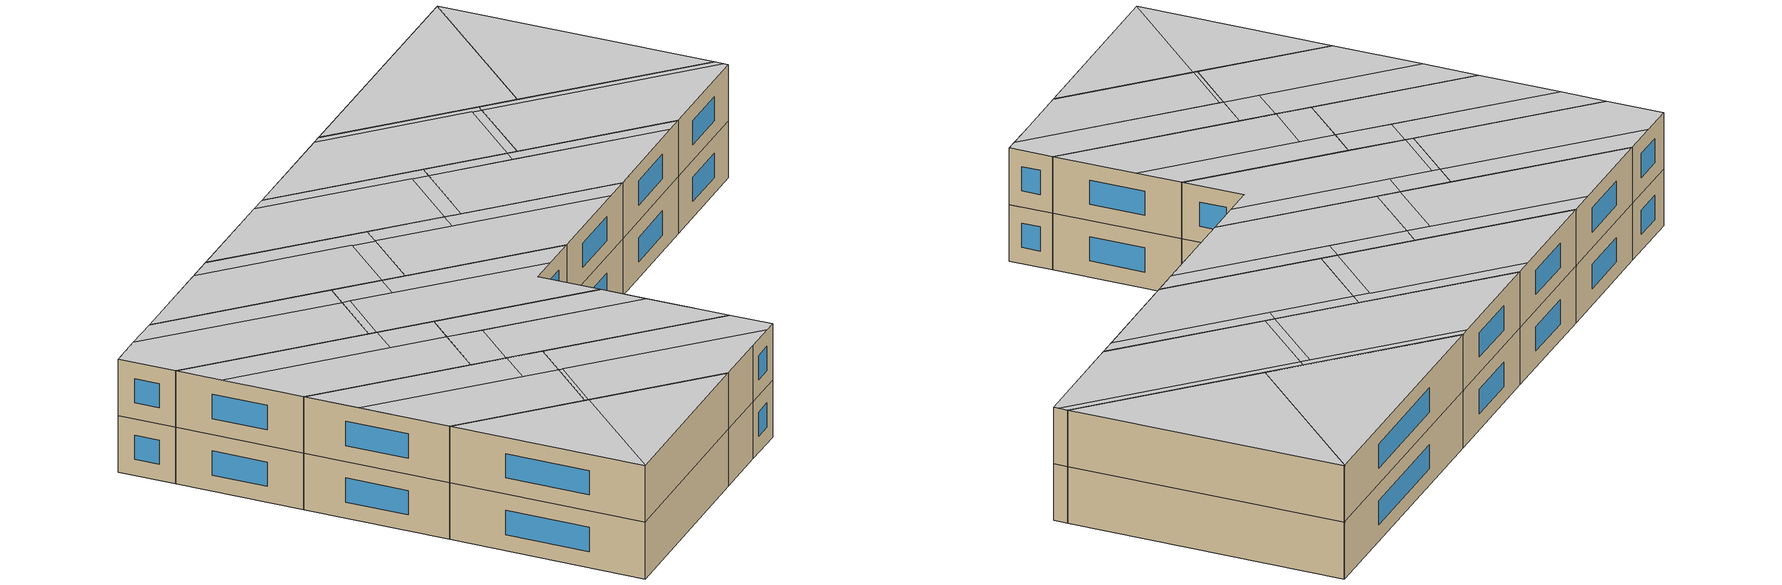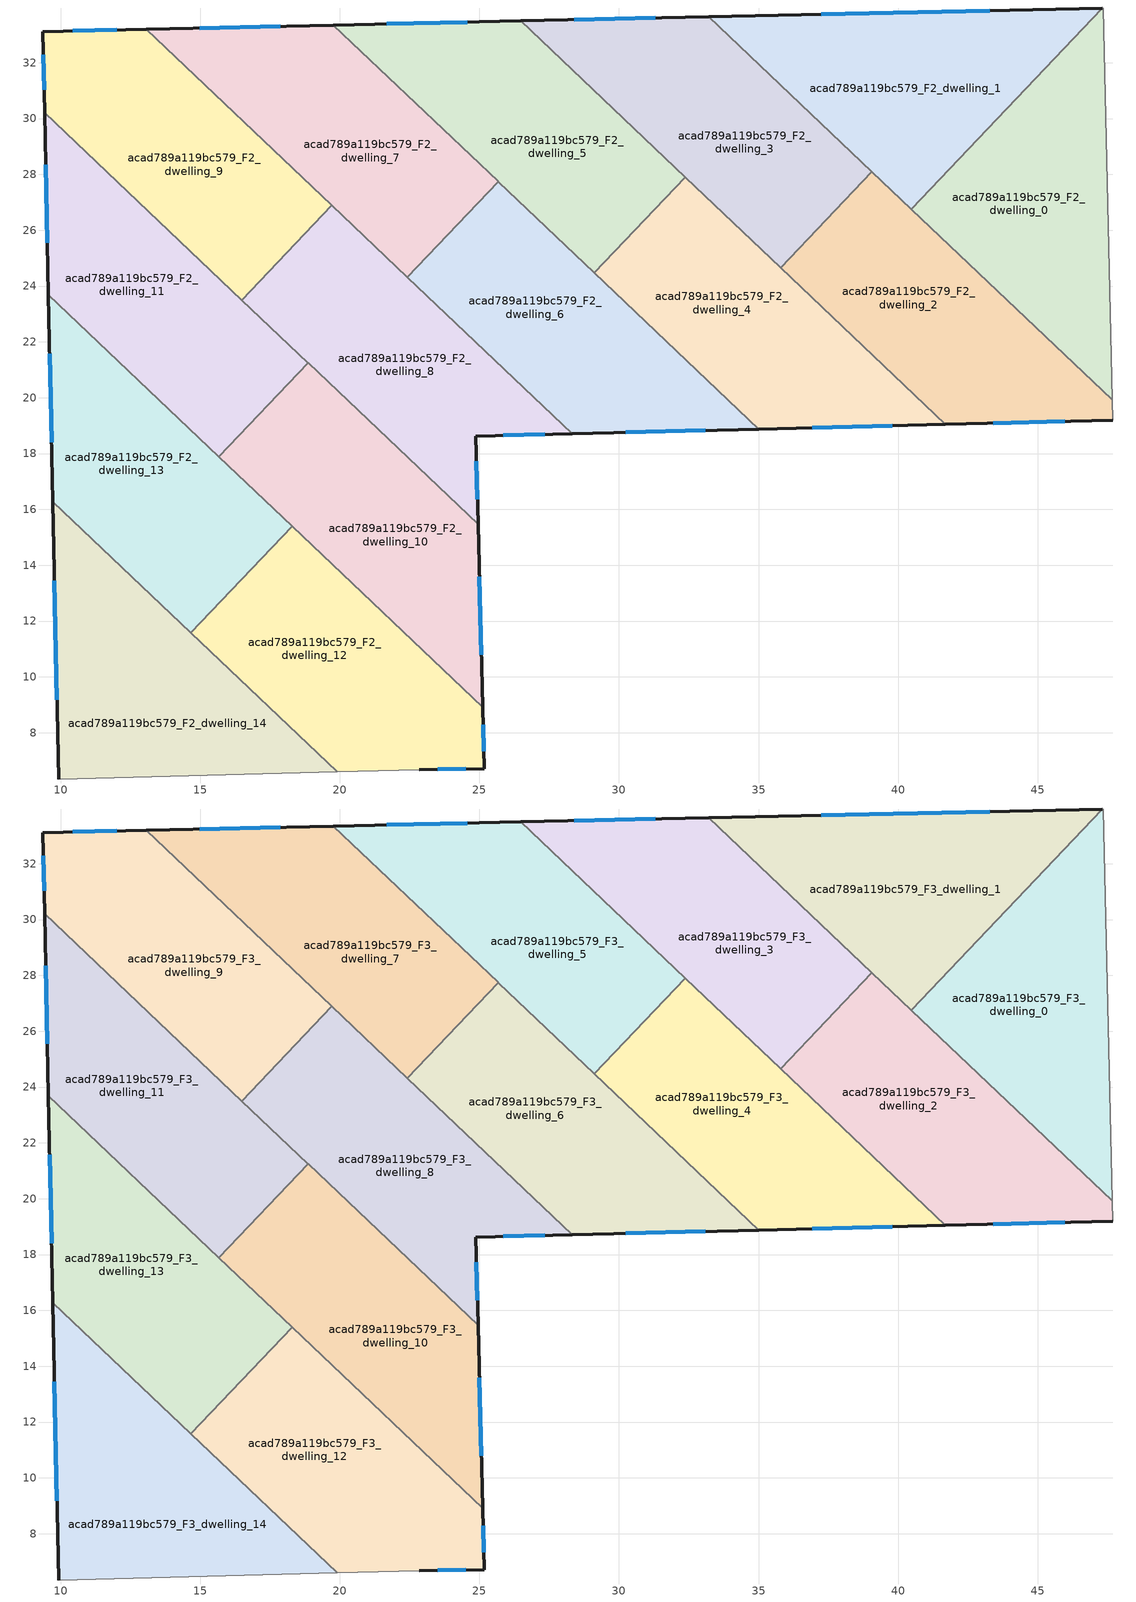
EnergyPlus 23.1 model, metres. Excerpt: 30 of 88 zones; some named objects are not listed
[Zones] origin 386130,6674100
acad789a119bc579_F2_dwelling_0
 floor to acad789a119bc579_F1_dwelling_0 (EU_floor_Construction): 47.35,33.96 47.66,19.92 40.46,26.76 47.3,33.96 z6
 wall adiabatic (EU_wall_Construction): 47.66,19.92 47.35,33.96 47.3,33.96 z6:9
 wall to acad789a119bc579_F2_dwelling_1 (EU_wall_Construction): 47.3,33.96 40.46,26.76 z6:9
 wall to acad789a119bc579_F2_dwelling_2 (EU_wall_Construction): 40.46,26.76 47.66,19.92 z6:9
acad789a119bc579_F2_dwelling_1
 floor to acad789a119bc579_F1_dwelling_1 (EU_floor_Construction): 47.3,33.96 40.46,26.76 33.22,33.65 z6
 wall outside (EU_wall_Construction): 47.3,33.96 33.22,33.65 z6:9
 wall to acad789a119bc579_F2_dwelling_3 (EU_wall_Construction): 33.22,33.65 39.06,28.09 z6:9
 wall to acad789a119bc579_F2_dwelling_2 (EU_wall_Construction): 39.06,28.09 40.46,26.76 z6:9
 window (EU_Window_Construction): 43.28,33.87 37.24,33.74 z6.86:8.14
acad789a119bc579_F2_dwelling_10
 floor to acad789a119bc579_F1_dwelling_10 (EU_floor_Construction): 24.95,15.46 25.12,8.92 15.67,17.89 18.86,21.25 z6
 wall outside (EU_wall_Construction): 25.12,8.92 24.95,15.46 z6:9
 wall to acad789a119bc579_F2_dwelling_11 (EU_wall_Construction): 18.86,21.25 15.67,17.89 z6:9
 wall to acad789a119bc579_F2_dwelling_12 (EU_wall_Construction): 18.29,15.4 25.12,8.92 z6:9
 wall to acad789a119bc579_F2_dwelling_8 (EU_wall_Construction): 24.95,15.46 18.86,21.25 z6:9
 wall to acad789a119bc579_F2_dwelling_13 (EU_wall_Construction): 15.67,17.89 18.29,15.4 z6:9
 window (EU_Window_Construction): 25.07,10.79 25,13.59 z6.86:8.14
acad789a119bc579_F2_dwelling_11
 floor to acad789a119bc579_F1_dwelling_11 (EU_floor_Construction): 18.86,21.25 15.67,17.89 9.57,23.69 9.43,30.21 z6
 wall outside (EU_wall_Construction): 9.43,30.21 9.57,23.69 z6:9
 wall to acad789a119bc579_F2_dwelling_13 (EU_wall_Construction): 9.57,23.69 15.67,17.89 z6:9
 wall to acad789a119bc579_F2_dwelling_9 (EU_wall_Construction): 16.49,23.5 9.43,30.21 z6:9
 wall to acad789a119bc579_F2_dwelling_8 (EU_wall_Construction): 18.86,21.25 16.49,23.5 z6:9
 window (EU_Window_Construction): 9.47,28.34 9.53,25.55 z6.86:8.14
acad789a119bc579_F2_dwelling_12
 floor to acad789a119bc579_F1_dwelling_12 (EU_floor_Construction): 25.12,8.92 25.17,6.72 22.84,6.67 19.91,6.6 14.66,11.58 18.29,15.4 z6
 wall outside (EU_wall_Construction): 22.84,6.67 25.17,6.72 25.12,8.92 z6:9
 wall to acad789a119bc579_F2_dwelling_13 (EU_wall_Construction): 18.29,15.4 14.66,11.58 z6:9
 wall adiabatic (EU_wall_Construction): 19.91,6.6 22.84,6.67 z6:9
 wall to acad789a119bc579_F2_dwelling_14 (EU_wall_Construction): 14.66,11.58 19.91,6.6 z6:9
 window (EU_Window_Construction): 25.16,7.35 25.13,8.29 / 23.51,6.68 24.51,6.7 z6.86:8.14
acad789a119bc579_F2_dwelling_13
 floor to acad789a119bc579_F1_dwelling_13 (EU_floor_Construction): 18.29,15.4 14.66,11.58 9.72,16.28 9.57,23.69 z6
 wall outside (EU_wall_Construction): 9.57,23.69 9.72,16.28 z6:9
 wall to acad789a119bc579_F2_dwelling_14 (EU_wall_Construction): 9.72,16.28 14.66,11.58 z6:9
 window (EU_Window_Construction): 9.61,21.57 9.68,18.4 z6.86:8.14
acad789a119bc579_F2_dwelling_14
 floor to acad789a119bc579_F1_dwelling_14 (EU_floor_Construction): 19.91,6.6 9.93,6.34 9.72,16.28 z6
 wall outside (EU_wall_Construction): 9.72,16.28 9.93,6.34 z6:9
 wall adiabatic (EU_wall_Construction): 9.93,6.34 19.91,6.6 z6:9
 window (EU_Window_Construction): 9.78,13.44 9.87,9.18 z6.86:8.14
acad789a119bc579_F2_dwelling_2
 floor to acad789a119bc579_F1_dwelling_2 (EU_floor_Construction): 47.66,19.92 47.68,19.2 41.69,19.04 35.79,24.65 39.06,28.09 z6
 wall outside (EU_wall_Construction): 41.69,19.04 47.68,19.2 z6:9
 wall adiabatic (EU_wall_Construction): 47.68,19.2 47.66,19.92 z6:9
 wall to acad789a119bc579_F2_dwelling_3 (EU_wall_Construction): 39.06,28.09 35.79,24.65 z6:9
 wall to acad789a119bc579_F2_dwelling_4 (EU_wall_Construction): 35.79,24.65 41.69,19.04 z6:9
 window (EU_Window_Construction): 43.4,19.09 45.97,19.15 z6.86:8.14
acad789a119bc579_F2_dwelling_3
 floor to acad789a119bc579_F1_dwelling_3 (EU_floor_Construction): 39.06,28.09 35.79,24.65 26.48,33.5 33.22,33.65 z6
 wall outside (EU_wall_Construction): 33.22,33.65 26.48,33.5 z6:9
 wall to acad789a119bc579_F2_dwelling_5 (EU_wall_Construction): 26.48,33.5 32.37,27.91 z6:9
 wall to acad789a119bc579_F2_dwelling_4 (EU_wall_Construction): 32.37,27.9 35.8,24.65 z6:9
 window (EU_Window_Construction): 31.29,33.6 28.41,33.54 z6.86:8.14
acad789a119bc579_F2_dwelling_4
 floor to acad789a119bc579_F1_dwelling_4 (EU_floor_Construction): 41.69,19.04 35.01,18.88 29.11,24.48 32.37,27.91 z6
 wall outside (EU_wall_Construction): 35.01,18.88 41.69,19.04 z6:9
 wall to acad789a119bc579_F2_dwelling_5 (EU_wall_Construction): 32.37,27.91 29.11,24.48 z6:9
 wall to acad789a119bc579_F2_dwelling_6 (EU_wall_Construction): 29.11,24.48 35.01,18.88 z6:9
 window (EU_Window_Construction): 36.92,18.92 39.78,19 z6.86:8.14
acad789a119bc579_F2_dwelling_5
 floor to acad789a119bc579_F1_dwelling_5 (EU_floor_Construction): 32.37,27.91 29.11,24.48 19.77,33.35 26.48,33.5 z6
 wall outside (EU_wall_Construction): 26.48,33.5 19.77,33.35 z6:9
 wall to acad789a119bc579_F2_dwelling_7 (EU_wall_Construction): 19.77,33.35 25.67,27.74 z6:9
 wall to acad789a119bc579_F2_dwelling_6 (EU_wall_Construction): 25.67,27.74 29.11,24.48 z6:9
 window (EU_Window_Construction): 24.56,33.45 21.69,33.39 z6.86:8.14
acad789a119bc579_F2_dwelling_6
 floor to acad789a119bc579_F1_dwelling_6 (EU_floor_Construction): 35.01,18.88 28.33,18.71 22.42,24.32 25.67,27.74 z6
 wall outside (EU_wall_Construction): 28.33,18.71 35.01,18.88 z6:9
 wall to acad789a119bc579_F2_dwelling_7 (EU_wall_Construction): 25.67,27.74 22.42,24.32 z6:9
 wall to acad789a119bc579_F2_dwelling_8 (EU_wall_Construction): 22.42,24.32 28.33,18.71 z6:9
 window (EU_Window_Construction): 30.24,18.76 33.1,18.83 z6.86:8.14
acad789a119bc579_F2_dwelling_7
 floor to acad789a119bc579_F1_dwelling_7 (EU_floor_Construction): 25.67,27.74 22.42,24.32 13.08,33.2 19.77,33.35 z6
 wall outside (EU_wall_Construction): 19.77,33.35 13.08,33.2 z6:9
 wall to acad789a119bc579_F2_dwelling_9 (EU_wall_Construction): 13.08,33.2 19.72,26.89 z6:9
 wall to acad789a119bc579_F2_dwelling_8 (EU_wall_Construction): 19.72,26.89 22.42,24.32 z6:9
 window (EU_Window_Construction): 17.86,33.31 14.99,33.24 z6.86:8.14
acad789a119bc579_F2_dwelling_8
 floor to acad789a119bc579_F1_dwelling_8 (EU_floor_Construction): 28.33,18.71 24.87,18.62 24.95,15.46 16.49,23.5 19.72,26.89 z6
 wall outside (EU_wall_Construction): 24.95,15.46 24.87,18.62 28.33,18.71 z6:9
 wall to acad789a119bc579_F2_dwelling_9 (EU_wall_Construction): 19.72,26.89 16.49,23.5 z6:9
 window (EU_Window_Construction): 25.86,18.65 27.34,18.68 / 24.93,16.36 24.9,17.72 z6.86:8.14
acad789a119bc579_F2_dwelling_9
 floor to acad789a119bc579_F1_dwelling_9 (EU_floor_Construction): 19.72,26.89 16.49,23.5 9.43,30.21 9.37,33.12 13.08,33.2 z6
 wall outside (EU_wall_Construction): 13.08,33.2 9.37,33.12 9.43,30.21 z6:9
 window (EU_Window_Construction): 12.02,33.18 10.43,33.14 / 9.39,32.29 9.41,31.04 z6.86:8.14
acad789a119bc579_F3_dwelling_0
 floor to acad789a119bc579_F2_dwelling_0 (EU_floor_Construction): 47.35,33.96 47.66,19.92 40.46,26.76 47.3,33.96 z9
 wall adiabatic (EU_wall_Construction): 47.66,19.92 47.35,33.96 47.3,33.96 z9:12
 wall to acad789a119bc579_F3_dwelling_1 (EU_wall_Construction): 47.3,33.96 40.46,26.76 z9:12
 wall to acad789a119bc579_F3_dwelling_2 (EU_wall_Construction): 40.46,26.76 47.66,19.92 z9:12
 ceiling adiabatic (EU_roof_Construction): 47.66,19.92 47.35,33.96 47.3,33.96 40.46,26.76 z12
acad789a119bc579_F3_dwelling_1
 floor to acad789a119bc579_F2_dwelling_1 (EU_floor_Construction): 47.3,33.96 40.46,26.76 33.22,33.65 z9
 wall outside (EU_wall_Construction): 47.3,33.96 33.22,33.65 z9:12
 wall to acad789a119bc579_F3_dwelling_3 (EU_wall_Construction): 33.22,33.65 39.06,28.09 z9:12
 wall to acad789a119bc579_F3_dwelling_2 (EU_wall_Construction): 39.06,28.09 40.46,26.76 z9:12
 window (EU_Window_Construction): 43.28,33.87 37.24,33.74 z9.86:11.14
 ceiling to acad789a119bc579_F4_dwelling_1 (EU_floor_Construction): 40.46,26.76 47.3,33.96 33.22,33.65 z12
acad789a119bc579_F3_dwelling_10
 floor to acad789a119bc579_F2_dwelling_10 (EU_floor_Construction): 24.95,15.46 25.12,8.92 15.67,17.89 18.86,21.25 z9
 wall outside (EU_wall_Construction): 25.12,8.92 24.95,15.46 z9:12
 wall to acad789a119bc579_F3_dwelling_11 (EU_wall_Construction): 18.86,21.25 15.67,17.89 z9:12
 wall to acad789a119bc579_F3_dwelling_12 (EU_wall_Construction): 18.29,15.4 25.12,8.92 z9:12
 wall to acad789a119bc579_F3_dwelling_8 (EU_wall_Construction): 24.95,15.46 18.86,21.25 z9:12
 wall to acad789a119bc579_F3_dwelling_13 (EU_wall_Construction): 15.67,17.89 18.29,15.4 z9:12
 window (EU_Window_Construction): 25.07,10.79 25,13.59 z9.86:11.14
 ceiling to acad789a119bc579_F4_dwelling_10 (EU_floor_Construction): 25.12,8.92 25.01,13.12 19.02,18.81 16.97,16.65 z12
 ceiling to acad789a119bc579_F4_dwelling_11 (EU_floor_Construction): 16.97,16.65 19.02,18.81 17.72,20.05 15.67,17.89 z12
 ceiling to acad789a119bc579_F4_dwelling_8 (EU_floor_Construction): 25.01,13.12 24.95,15.46 18.86,21.25 17.72,20.05 z12
acad789a119bc579_F3_dwelling_11
 floor to acad789a119bc579_F2_dwelling_11 (EU_floor_Construction): 18.86,21.25 15.67,17.89 9.57,23.69 9.43,30.21 z9
 wall outside (EU_wall_Construction): 9.43,30.21 9.57,23.69 z9:12
 wall to acad789a119bc579_F3_dwelling_13 (EU_wall_Construction): 9.57,23.69 15.67,17.89 z9:12
 wall to acad789a119bc579_F3_dwelling_9 (EU_wall_Construction): 16.49,23.5 9.43,30.21 z9:12
 wall to acad789a119bc579_F3_dwelling_8 (EU_wall_Construction): 18.86,21.25 16.49,23.5 z9:12
 window (EU_Window_Construction): 9.47,28.34 9.53,25.55 z9.86:11.14
 ceiling to acad789a119bc579_F4_dwelling_11 (EU_floor_Construction): 15.67,17.89 17.72,20.05 9.48,27.88 9.57,23.69 z12
 ceiling to acad789a119bc579_F4_dwelling_9 (EU_floor_Construction): 15.65,22.02 16.79,23.22 9.43,30.21 9.48,27.88 z12
 ceiling to acad789a119bc579_F4_dwelling_8 (EU_floor_Construction): 17.72,20.05 18.86,21.25 16.79,23.21 15.65,22.02 z12
acad789a119bc579_F3_dwelling_12
 floor to acad789a119bc579_F2_dwelling_12 (EU_floor_Construction): 25.12,8.92 25.17,6.72 22.84,6.67 19.91,6.6 14.66,11.58 18.29,15.4 z9
 wall outside (EU_wall_Construction): 22.84,6.67 25.17,6.72 25.12,8.92 z9:12
 wall to acad789a119bc579_F3_dwelling_13 (EU_wall_Construction): 18.29,15.4 14.66,11.58 z9:12
 wall adiabatic (EU_wall_Construction): 19.91,6.6 22.84,6.67 z9:12
 wall to acad789a119bc579_F3_dwelling_14 (EU_wall_Construction): 14.66,11.58 19.91,6.6 z9:12
 window (EU_Window_Construction): 25.16,7.35 25.13,8.29 / 23.51,6.68 24.51,6.7 z9.86:11.14
 ceiling to acad789a119bc579_F4_dwelling_12 (EU_floor_Construction): 24.55,6.71 17.07,13.82 14.81,11.44 19.91,6.6 22.84,6.67 z12
 ceiling to acad789a119bc579_F4_dwelling_10 (EU_floor_Construction): 25.17,6.72 25.12,8.92 18.29,15.4 16.92,13.96 24.55,6.71 z12
 ceiling to acad789a119bc579_F4_dwelling_13 (EU_floor_Construction): 14.81,11.44 17.07,13.82 16.92,13.96 14.66,11.58 z12
acad789a119bc579_F3_dwelling_13
 floor to acad789a119bc579_F2_dwelling_13 (EU_floor_Construction): 18.29,15.4 14.66,11.58 9.72,16.28 9.57,23.69 z9
 wall outside (EU_wall_Construction): 9.57,23.69 9.72,16.28 z9:12
 wall to acad789a119bc579_F3_dwelling_14 (EU_wall_Construction): 9.72,16.28 14.66,11.58 z9:12
 window (EU_Window_Construction): 9.61,21.57 9.68,18.4 z9.86:11.14
 ceiling to acad789a119bc579_F4_dwelling_13 (EU_floor_Construction): 14.66,11.58 16.92,13.96 9.62,20.89 9.72,16.28 z12
 ceiling to acad789a119bc579_F4_dwelling_11 (EU_floor_Construction): 15.6,15.21 16.97,16.65 9.57,23.69 9.62,20.89 z12
 ceiling to acad789a119bc579_F4_dwelling_10 (EU_floor_Construction): 16.92,13.96 18.29,15.4 16.97,16.65 15.6,15.21 z12
acad789a119bc579_F3_dwelling_14
 floor to acad789a119bc579_F2_dwelling_14 (EU_floor_Construction): 19.91,6.6 9.93,6.34 9.72,16.28 z9
 wall outside (EU_wall_Construction): 9.72,16.28 9.93,6.34 z9:12
 wall adiabatic (EU_wall_Construction): 9.93,6.34 19.91,6.6 z9:12
 window (EU_Window_Construction): 9.78,13.44 9.87,9.18 z9.86:11.14
 ceiling to acad789a119bc579_F4_dwelling_13 (EU_floor_Construction): 9.97,6.34 14.81,11.44 9.72,16.28 9.93,6.34 z12
 ceiling to acad789a119bc579_F4_dwelling_12 (EU_floor_Construction): 19.91,6.6 14.81,11.44 9.97,6.34 z12
acad789a119bc579_F3_dwelling_2
 floor to acad789a119bc579_F2_dwelling_2 (EU_floor_Construction): 47.66,19.92 47.68,19.2 41.69,19.04 35.79,24.65 39.06,28.09 z9
 wall outside (EU_wall_Construction): 41.69,19.04 47.68,19.2 z9:12
 wall adiabatic (EU_wall_Construction): 47.68,19.2 47.66,19.92 z9:12
 wall to acad789a119bc579_F3_dwelling_3 (EU_wall_Construction): 39.06,28.09 35.79,24.65 z9:12
 wall to acad789a119bc579_F3_dwelling_4 (EU_wall_Construction): 35.79,24.65 41.69,19.04 z9:12
 window (EU_Window_Construction): 43.4,19.09 45.97,19.15 z9.86:11.14
 ceiling to acad789a119bc579_F4_dwelling_2 (EU_floor_Construction): 47.68,19.2 47.67,19.43 38.82,27.84 35.79,24.65 41.69,19.04 z12
 ceiling adiabatic (EU_roof_Construction): 47.67,19.43 47.66,19.92 39.06,28.09 38.82,27.84 z12
acad789a119bc579_F3_dwelling_3
 floor to acad789a119bc579_F2_dwelling_3 (EU_floor_Construction): 39.06,28.09 35.79,24.65 26.48,33.5 33.22,33.65 z9
 wall outside (EU_wall_Construction): 33.22,33.65 26.48,33.5 z9:12
 wall to acad789a119bc579_F3_dwelling_5 (EU_wall_Construction): 26.48,33.5 32.37,27.91 z9:12
 wall to acad789a119bc579_F3_dwelling_4 (EU_wall_Construction): 32.37,27.9 35.8,24.65 z9:12
 window (EU_Window_Construction): 31.29,33.6 28.41,33.54 z9.86:11.14
 ceiling to acad789a119bc579_F4_dwelling_3 (EU_floor_Construction): 35.44,24.99 38.47,28.17 32.72,33.63 26.48,33.5 z12
 ceiling to acad789a119bc579_F4_dwelling_1 (EU_floor_Construction): 38.82,27.84 39.06,28.09 33.22,33.65 32.72,33.63 z12
 ceiling to acad789a119bc579_F4_dwelling_2 (EU_floor_Construction): 35.79,24.65 38.82,27.84 38.47,28.17 35.44,24.99 z12
acad789a119bc579_F3_dwelling_4
 floor to acad789a119bc579_F2_dwelling_4 (EU_floor_Construction): 41.69,19.04 35.01,18.88 29.11,24.48 32.37,27.91 z9
 wall outside (EU_wall_Construction): 35.01,18.88 41.69,19.04 z9:12
 wall to acad789a119bc579_F3_dwelling_5 (EU_wall_Construction): 32.37,27.91 29.11,24.48 z9:12
 wall to acad789a119bc579_F3_dwelling_6 (EU_wall_Construction): 29.11,24.48 35.01,18.88 z9:12
 window (EU_Window_Construction): 36.92,18.92 39.78,19 z9.86:11.14
 ceiling adiabatic (EU_roof_Construction): 40.74,19.02 31.9,27.42 29.11,24.48 35.01,18.88 z12
 ceiling to acad789a119bc579_F4_dwelling_2 (EU_floor_Construction): 41.69,19.04 35.44,24.99 34.97,24.5 40.74,19.02 z12
 ceiling to acad789a119bc579_F4_dwelling_3 (EU_floor_Construction): 34.97,24.5 35.44,24.99 32.37,27.91 31.9,27.42 z12
acad789a119bc579_F3_dwelling_5
 floor to acad789a119bc579_F2_dwelling_5 (EU_floor_Construction): 32.37,27.91 29.11,24.48 19.77,33.35 26.48,33.5 z9
 wall outside (EU_wall_Construction): 26.48,33.5 19.77,33.35 z9:12
 wall to acad789a119bc579_F3_dwelling_7 (EU_wall_Construction): 19.77,33.35 25.67,27.74 z9:12
 wall to acad789a119bc579_F3_dwelling_6 (EU_wall_Construction): 25.67,27.74 29.11,24.48 z9:12
 window (EU_Window_Construction): 24.56,33.45 21.69,33.39 z9.86:11.14
 ceiling to acad789a119bc579_F4_dwelling_5 (EU_floor_Construction): 28.5,25.06 31.29,28 25.52,33.47 19.77,33.35 z12
 ceiling to acad789a119bc579_F4_dwelling_3 (EU_floor_Construction): 31.9,27.42 32.37,27.91 26.48,33.5 25.52,33.47 z12
 ceiling to acad789a119bc579_F4_dwelling_4 (EU_floor_Construction): 29.11,24.48 31.9,27.42 31.29,28 28.5,25.06 z12
acad789a119bc579_F3_dwelling_6
 floor to acad789a119bc579_F2_dwelling_6 (EU_floor_Construction): 35.01,18.88 28.33,18.71 22.42,24.32 25.67,27.74 z9
 wall outside (EU_wall_Construction): 28.33,18.71 35.01,18.88 z9:12
 wall to acad789a119bc579_F3_dwelling_7 (EU_wall_Construction): 25.67,27.74 22.42,24.32 z9:12
 wall to acad789a119bc579_F3_dwelling_8 (EU_wall_Construction): 22.42,24.32 28.33,18.71 z9:12
 window (EU_Window_Construction): 30.24,18.76 33.1,18.83 z9.86:11.14
 ceiling to acad789a119bc579_F4_dwelling_6 (EU_floor_Construction): 33.58,18.84 24.97,27.01 22.42,24.32 28.33,18.71 z12
 ceiling to acad789a119bc579_F4_dwelling_4 (EU_floor_Construction): 35.01,18.88 28.5,25.06 27.8,24.33 33.58,18.84 z12
 ceiling to acad789a119bc579_F4_dwelling_5 (EU_floor_Construction): 27.8,24.33 28.5,25.06 25.67,27.74 24.97,27.01 z12
acad789a119bc579_F3_dwelling_7
 floor to acad789a119bc579_F2_dwelling_7 (EU_floor_Construction): 25.67,27.74 22.42,24.32 13.08,33.2 19.77,33.35 z9
 wall outside (EU_wall_Construction): 19.77,33.35 13.08,33.2 z9:12
 wall to acad789a119bc579_F3_dwelling_9 (EU_wall_Construction): 13.08,33.2 19.72,26.89 z9:12
 wall to acad789a119bc579_F3_dwelling_8 (EU_wall_Construction): 19.72,26.89 22.42,24.32 z9:12
 window (EU_Window_Construction): 17.86,33.31 14.99,33.24 z9.86:11.14
 ceiling to acad789a119bc579_F4_dwelling_7 (EU_floor_Construction): 21.56,25.14 24.12,27.83 18.34,33.32 13.08,33.2 z12
 ceiling to acad789a119bc579_F4_dwelling_5 (EU_floor_Construction): 24.97,27.01 25.67,27.74 19.77,33.35 18.34,33.32 z12
 ceiling to acad789a119bc579_F4_dwelling_6 (EU_floor_Construction): 22.42,24.32 24.97,27.01 24.12,27.83 21.56,25.14 z12
acad789a119bc579_F3_dwelling_8
 floor to acad789a119bc579_F2_dwelling_8 (EU_floor_Construction): 28.33,18.71 24.87,18.62 24.95,15.46 16.49,23.5 19.72,26.89 z9
 wall outside (EU_wall_Construction): 24.95,15.46 24.87,18.62 28.33,18.71 z9:12
 wall to acad789a119bc579_F3_dwelling_9 (EU_wall_Construction): 19.72,26.89 16.49,23.5 z9:12
 window (EU_Window_Construction): 25.86,18.65 27.34,18.68 / 24.93,16.36 24.9,17.72 z9.86:11.14
 ceiling to acad789a119bc579_F4_dwelling_8 (EU_floor_Construction): 24.95,15.46 24.87,18.62 26.42,18.66 19.09,25.63 16.79,23.21 z12
 ceiling to acad789a119bc579_F4_dwelling_6 (EU_floor_Construction): 28.33,18.71 21.56,25.14 20.63,24.16 26.42,18.66 z12
 ceiling to acad789a119bc579_F4_dwelling_9 (EU_floor_Construction): 16.79,23.22 19.09,25.63 18.79,25.91 16.49,23.5 z12
 ceiling to acad789a119bc579_F4_dwelling_7 (EU_floor_Construction): 20.63,24.16 21.56,25.14 19.72,26.89 18.79,25.91 z12
acad789a119bc579_F3_dwelling_9
 floor to acad789a119bc579_F2_dwelling_9 (EU_floor_Construction): 19.72,26.89 16.49,23.5 9.43,30.21 9.37,33.12 13.08,33.2 z9
 wall outside (EU_wall_Construction): 13.08,33.2 9.37,33.12 9.43,30.21 z9:12
 window (EU_Window_Construction): 12.02,33.18 10.43,33.14 / 9.39,32.29 9.41,31.04 z9.86:11.14
 ceiling to acad789a119bc579_F4_dwelling_9 (EU_floor_Construction): 16.49,23.5 18.79,25.91 11.16,33.16 9.37,33.12 9.43,30.21 z12
 ceiling to acad789a119bc579_F4_dwelling_7 (EU_floor_Construction): 18.79,25.91 19.72,26.89 13.08,33.2 11.16,33.16 z12
[Building]
EU S2 Campaign: North Axis=0; Terrain=City; Solar Distribution=FullExterior
[Site:Location]
Helsinki-Vantaa.AP: Latitude=60.317; Longitude=24.963; Time Zone=2; Elevation=54.6
[SizingPeriod:WeatherFileDays]
AnnualSizingPeriod: Begin Month=1; Begin Day of Month=1; End Month=12; End Day of Month=31; Day of Week for Start Day=Monday; Use Weather File Daylight Saving Period=No; Use Weather File Rain and Snow Indicators=No
[MATERIAL]
EU_InternalMass_Material: Roughness=MediumRough; Thickness=0.1; Conductivity=1; Density=1800; Specific Heat=900; Thermal Absorptance=0.9; Solar Absorptance=0.7; Visible Absorptance=0.7
[MATERIAL:NOMASS] Roughness=MediumRough; Thermal Absorptance=0.9; Solar Absorptance=0.7; Visible Absorptance=0.7
Name | Thermal Resistance
EU_wall_NoMass | 1.10183
EU_roof_NoMass; EU_floor_NoMass | 1.70606
[WINDOWMATERIAL:SIMPLEGLAZINGSYSTEM]
EU_Window_SimpleGlazing: UFactor=3.11035; Solar Heat Gain Coefficient=0.8; Visible Transmittance=0.8
[CONSTRUCTION]
EU_wall_Construction: EU_wall_NoMass
EU_roof_Construction: EU_roof_NoMass
EU_floor_Construction: EU_floor_NoMass
EU_Window_Construction: EU_Window_SimpleGlazing
EU_InternalMass_Construction: EU_InternalMass_Material
[ZONE] Type=1; Multiplier=1; Ceiling Height=autocalculate; Floor Area=autocalculate; Part of Total Floor Area=Yes
Name | Volume
acad789a119bc579_F2_dwelling_0; acad789a119bc579_F3_dwelling_0; acad789a119bc579_F2_dwelling_3; acad789a119bc579_F3_dwelling_3; acad789a119bc579_F2_dwelling_4; acad789a119bc579_F3_dwelling_4; acad789a119bc579_F2_dwelling_8; acad789a119bc579_F3_dwelling_8 | 148.898
acad789a119bc579_F2_dwelling_1; acad789a119bc579_F3_dwelling_1 | 148.918
acad789a119bc579_F2_dwelling_10; acad789a119bc579_F3_dwelling_10; acad789a119bc579_F2_dwelling_14; acad789a119bc579_F3_dwelling_14; acad789a119bc579_F2_dwelling_9; acad789a119bc579_F3_dwelling_9 | 148.896
acad789a119bc579_F2_dwelling_11; acad789a119bc579_F3_dwelling_11 | 148.887
acad789a119bc579_F2_dwelling_12; acad789a119bc579_F3_dwelling_12 | 148.885
acad789a119bc579_F2_dwelling_13; acad789a119bc579_F3_dwelling_13 | 148.904
acad789a119bc579_F2_dwelling_2; acad789a119bc579_F3_dwelling_2 | 148.871
acad789a119bc579_F2_dwelling_5; acad789a119bc579_F3_dwelling_5 | 148.881
acad789a119bc579_F2_dwelling_6; acad789a119bc579_F3_dwelling_6 | 148.863
acad789a119bc579_F2_dwelling_7; acad789a119bc579_F3_dwelling_7 | 148.865
[INTERNALMASS] Construction=EU_InternalMass_Construction
Name | Zone or ZoneList | Surface Area
acad789a119bc579_F2_dwelling_0_EU_InternalMass | acad789a119bc579_F2_dwelling_0 | 49.6331
acad789a119bc579_F2_dwelling_1_EU_InternalMass | acad789a119bc579_F2_dwelling_1 | 49.6345
acad789a119bc579_F2_dwelling_2_EU_InternalMass | acad789a119bc579_F2_dwelling_2 | 49.6232
acad789a119bc579_F2_dwelling_3_EU_InternalMass | acad789a119bc579_F2_dwelling_3 | 49.6334
acad789a119bc579_F2_dwelling_4_EU_InternalMass | acad789a119bc579_F2_dwelling_4 | 49.6326
acad789a119bc579_F2_dwelling_5_EU_InternalMass | acad789a119bc579_F2_dwelling_5 | 49.6317
acad789a119bc579_F2_dwelling_6_EU_InternalMass | acad789a119bc579_F2_dwelling_6 | 49.6207
acad789a119bc579_F2_dwelling_7_EU_InternalMass | acad789a119bc579_F2_dwelling_7 | 49.62
acad789a119bc579_F2_dwelling_8_EU_InternalMass | acad789a119bc579_F2_dwelling_8 | 49.6331
acad789a119bc579_F2_dwelling_9_EU_InternalMass | acad789a119bc579_F2_dwelling_9 | 49.6322
acad789a119bc579_F2_dwelling_10_EU_InternalMass | acad789a119bc579_F2_dwelling_10 | 49.6301
acad789a119bc579_F2_dwelling_11_EU_InternalMass | acad789a119bc579_F2_dwelling_11 | 49.6309
acad789a119bc579_F2_dwelling_12_EU_InternalMass | acad789a119bc579_F2_dwelling_12 | 49.6291
acad789a119bc579_F2_dwelling_13_EU_InternalMass | acad789a119bc579_F2_dwelling_13 | 49.633
acad789a119bc579_F2_dwelling_14_EU_InternalMass | acad789a119bc579_F2_dwelling_14 | 49.6318
acad789a119bc579_F3_dwelling_0_EU_InternalMass | acad789a119bc579_F3_dwelling_0 | 49.6331
acad789a119bc579_F3_dwelling_1_EU_InternalMass | acad789a119bc579_F3_dwelling_1 | 49.6345
acad789a119bc579_F3_dwelling_2_EU_InternalMass | acad789a119bc579_F3_dwelling_2 | 49.6232
acad789a119bc579_F3_dwelling_3_EU_InternalMass | acad789a119bc579_F3_dwelling_3 | 49.6334
acad789a119bc579_F3_dwelling_4_EU_InternalMass | acad789a119bc579_F3_dwelling_4 | 49.6326
acad789a119bc579_F3_dwelling_5_EU_InternalMass | acad789a119bc579_F3_dwelling_5 | 49.6317
acad789a119bc579_F3_dwelling_6_EU_InternalMass | acad789a119bc579_F3_dwelling_6 | 49.6207
acad789a119bc579_F3_dwelling_7_EU_InternalMass | acad789a119bc579_F3_dwelling_7 | 49.62
acad789a119bc579_F3_dwelling_8_EU_InternalMass | acad789a119bc579_F3_dwelling_8 | 49.6331
acad789a119bc579_F3_dwelling_9_EU_InternalMass | acad789a119bc579_F3_dwelling_9 | 49.6322
acad789a119bc579_F3_dwelling_10_EU_InternalMass | acad789a119bc579_F3_dwelling_10 | 49.6301
acad789a119bc579_F3_dwelling_11_EU_InternalMass | acad789a119bc579_F3_dwelling_11 | 49.6309
acad789a119bc579_F3_dwelling_12_EU_InternalMass | acad789a119bc579_F3_dwelling_12 | 49.6291
acad789a119bc579_F3_dwelling_13_EU_InternalMass | acad789a119bc579_F3_dwelling_13 | 49.633
acad789a119bc579_F3_dwelling_14_EU_InternalMass | acad789a119bc579_F3_dwelling_14 | 49.6318
[OTHEREQUIPMENT] Fuel Type=Electricity; Design Level Calculation Method=Watts/Area; Power per Zone Floor Area=1; Fraction Latent=0; Fraction Radiant=0; Fraction Lost=0; Carbon Dioxide Generation Rate=0; EndUse Subcategory=EU_Step8_InternalGains
Name | Zone or ZoneList or Space or SpaceList | Schedule
EU_Step8_InternalGain_acad789a119bc579_F2_dwelling_0_f000 | acad789a119bc579_F2_dwelling_0 | EU_Step8_GainSchedule_acad789a119bc579_F2_dwelling_0_f000
EU_Step8_InternalGain_acad789a119bc579_F2_dwelling_1_f000 | acad789a119bc579_F2_dwelling_1 | EU_Step8_GainSchedule_acad789a119bc579_F2_dwelling_1_f000
EU_Step8_InternalGain_acad789a119bc579_F2_dwelling_2_f000 | acad789a119bc579_F2_dwelling_2 | EU_Step8_GainSchedule_acad789a119bc579_F2_dwelling_2_f000
EU_Step8_InternalGain_acad789a119bc579_F2_dwelling_3_f000 | acad789a119bc579_F2_dwelling_3 | EU_Step8_GainSchedule_acad789a119bc579_F2_dwelling_3_f000
EU_Step8_InternalGain_acad789a119bc579_F2_dwelling_4_f000 | acad789a119bc579_F2_dwelling_4 | EU_Step8_GainSchedule_acad789a119bc579_F2_dwelling_4_f000
EU_Step8_InternalGain_acad789a119bc579_F2_dwelling_5_f000 | acad789a119bc579_F2_dwelling_5 | EU_Step8_GainSchedule_acad789a119bc579_F2_dwelling_5_f000
EU_Step8_InternalGain_acad789a119bc579_F2_dwelling_6_f000 | acad789a119bc579_F2_dwelling_6 | EU_Step8_GainSchedule_acad789a119bc579_F2_dwelling_6_f000
EU_Step8_InternalGain_acad789a119bc579_F2_dwelling_7_f000 | acad789a119bc579_F2_dwelling_7 | EU_Step8_GainSchedule_acad789a119bc579_F2_dwelling_7_f000
EU_Step8_InternalGain_acad789a119bc579_F2_dwelling_8_f000 | acad789a119bc579_F2_dwelling_8 | EU_Step8_GainSchedule_acad789a119bc579_F2_dwelling_8_f000
EU_Step8_InternalGain_acad789a119bc579_F2_dwelling_9_f000 | acad789a119bc579_F2_dwelling_9 | EU_Step8_GainSchedule_acad789a119bc579_F2_dwelling_9_f000
EU_Step8_InternalGain_acad789a119bc579_F2_dwelling_10_f000 | acad789a119bc579_F2_dwelling_10 | EU_Step8_GainSchedule_acad789a119bc579_F2_dwelling_10_f000
EU_Step8_InternalGain_acad789a119bc579_F2_dwelling_11_f000 | acad789a119bc579_F2_dwelling_11 | EU_Step8_GainSchedule_acad789a119bc579_F2_dwelling_11_f000
EU_Step8_InternalGain_acad789a119bc579_F2_dwelling_12_f000 | acad789a119bc579_F2_dwelling_12 | EU_Step8_GainSchedule_acad789a119bc579_F2_dwelling_12_f000
EU_Step8_InternalGain_acad789a119bc579_F2_dwelling_13_f000 | acad789a119bc579_F2_dwelling_13 | EU_Step8_GainSchedule_acad789a119bc579_F2_dwelling_13_f000
EU_Step8_InternalGain_acad789a119bc579_F2_dwelling_14_f000 | acad789a119bc579_F2_dwelling_14 | EU_Step8_GainSchedule_acad789a119bc579_F2_dwelling_14_f000
EU_Step8_InternalGain_acad789a119bc579_F3_dwelling_0_f000 | acad789a119bc579_F3_dwelling_0 | EU_Step8_GainSchedule_acad789a119bc579_F3_dwelling_0_f000
EU_Step8_InternalGain_acad789a119bc579_F3_dwelling_1_f000 | acad789a119bc579_F3_dwelling_1 | EU_Step8_GainSchedule_acad789a119bc579_F3_dwelling_1_f000
EU_Step8_InternalGain_acad789a119bc579_F3_dwelling_2_f000 | acad789a119bc579_F3_dwelling_2 | EU_Step8_GainSchedule_acad789a119bc579_F3_dwelling_2_f000
EU_Step8_InternalGain_acad789a119bc579_F3_dwelling_3_f000 | acad789a119bc579_F3_dwelling_3 | EU_Step8_GainSchedule_acad789a119bc579_F3_dwelling_3_f000
EU_Step8_InternalGain_acad789a119bc579_F3_dwelling_4_f000 | acad789a119bc579_F3_dwelling_4 | EU_Step8_GainSchedule_acad789a119bc579_F3_dwelling_4_f000
EU_Step8_InternalGain_acad789a119bc579_F3_dwelling_5_f000 | acad789a119bc579_F3_dwelling_5 | EU_Step8_GainSchedule_acad789a119bc579_F3_dwelling_5_f000
EU_Step8_InternalGain_acad789a119bc579_F3_dwelling_6_f000 | acad789a119bc579_F3_dwelling_6 | EU_Step8_GainSchedule_acad789a119bc579_F3_dwelling_6_f000
EU_Step8_InternalGain_acad789a119bc579_F3_dwelling_7_f000 | acad789a119bc579_F3_dwelling_7 | EU_Step8_GainSchedule_acad789a119bc579_F3_dwelling_7_f000
EU_Step8_InternalGain_acad789a119bc579_F3_dwelling_8_f000 | acad789a119bc579_F3_dwelling_8 | EU_Step8_GainSchedule_acad789a119bc579_F3_dwelling_8_f000
EU_Step8_InternalGain_acad789a119bc579_F3_dwelling_9_f000 | acad789a119bc579_F3_dwelling_9 | EU_Step8_GainSchedule_acad789a119bc579_F3_dwelling_9_f000
EU_Step8_InternalGain_acad789a119bc579_F3_dwelling_10_f000 | acad789a119bc579_F3_dwelling_10 | EU_Step8_GainSchedule_acad789a119bc579_F3_dwelling_10_f000
EU_Step8_InternalGain_acad789a119bc579_F3_dwelling_11_f000 | acad789a119bc579_F3_dwelling_11 | EU_Step8_GainSchedule_acad789a119bc579_F3_dwelling_11_f000
EU_Step8_InternalGain_acad789a119bc579_F3_dwelling_12_f000 | acad789a119bc579_F3_dwelling_12 | EU_Step8_GainSchedule_acad789a119bc579_F3_dwelling_12_f000
EU_Step8_InternalGain_acad789a119bc579_F3_dwelling_13_f000 | acad789a119bc579_F3_dwelling_13 | EU_Step8_GainSchedule_acad789a119bc579_F3_dwelling_13_f000
EU_Step8_InternalGain_acad789a119bc579_F3_dwelling_14_f000 | acad789a119bc579_F3_dwelling_14 | EU_Step8_GainSchedule_acad789a119bc579_F3_dwelling_14_f000
[ZONEVENTILATION:DESIGNFLOWRATE] Schedule=EU_AlwaysOn; Design Flow Rate Calculation Method=AirChanges/Hour; Air Changes per Hour=0.756316; Ventilation Type=Natural; Fan Pressure Rise=0; Fan Total Efficiency=1; Constant Term Coefficient=1; Temperature Term Coefficient=0; Velocity Term Coefficient=0; Velocity Squared Term Coefficient=0; Minimum Indoor Temperature=-100; Maximum Indoor Temperature=100; Delta Temperature=-100; Minimum Outdoor Temperature=-100; Maximum Outdoor Temperature=100; Maximum Wind Speed=40
Name | Zone or ZoneList or Space or SpaceList
EU_ConstantAir_acad789a119bc579_F2_dwelling_0 | acad789a119bc579_F2_dwelling_0
EU_ConstantAir_acad789a119bc579_F2_dwelling_1 | acad789a119bc579_F2_dwelling_1
EU_ConstantAir_acad789a119bc579_F2_dwelling_2 | acad789a119bc579_F2_dwelling_2
EU_ConstantAir_acad789a119bc579_F2_dwelling_3 | acad789a119bc579_F2_dwelling_3
EU_ConstantAir_acad789a119bc579_F2_dwelling_4 | acad789a119bc579_F2_dwelling_4
EU_ConstantAir_acad789a119bc579_F2_dwelling_5 | acad789a119bc579_F2_dwelling_5
EU_ConstantAir_acad789a119bc579_F2_dwelling_6 | acad789a119bc579_F2_dwelling_6
EU_ConstantAir_acad789a119bc579_F2_dwelling_7 | acad789a119bc579_F2_dwelling_7
EU_ConstantAir_acad789a119bc579_F2_dwelling_8 | acad789a119bc579_F2_dwelling_8
EU_ConstantAir_acad789a119bc579_F2_dwelling_9 | acad789a119bc579_F2_dwelling_9
EU_ConstantAir_acad789a119bc579_F2_dwelling_10 | acad789a119bc579_F2_dwelling_10
EU_ConstantAir_acad789a119bc579_F2_dwelling_11 | acad789a119bc579_F2_dwelling_11
EU_ConstantAir_acad789a119bc579_F2_dwelling_12 | acad789a119bc579_F2_dwelling_12
EU_ConstantAir_acad789a119bc579_F2_dwelling_13 | acad789a119bc579_F2_dwelling_13
EU_ConstantAir_acad789a119bc579_F2_dwelling_14 | acad789a119bc579_F2_dwelling_14
EU_ConstantAir_acad789a119bc579_F3_dwelling_0 | acad789a119bc579_F3_dwelling_0
EU_ConstantAir_acad789a119bc579_F3_dwelling_1 | acad789a119bc579_F3_dwelling_1
EU_ConstantAir_acad789a119bc579_F3_dwelling_2 | acad789a119bc579_F3_dwelling_2
EU_ConstantAir_acad789a119bc579_F3_dwelling_3 | acad789a119bc579_F3_dwelling_3
EU_ConstantAir_acad789a119bc579_F3_dwelling_4 | acad789a119bc579_F3_dwelling_4
EU_ConstantAir_acad789a119bc579_F3_dwelling_5 | acad789a119bc579_F3_dwelling_5
EU_ConstantAir_acad789a119bc579_F3_dwelling_6 | acad789a119bc579_F3_dwelling_6
EU_ConstantAir_acad789a119bc579_F3_dwelling_7 | acad789a119bc579_F3_dwelling_7
EU_ConstantAir_acad789a119bc579_F3_dwelling_8 | acad789a119bc579_F3_dwelling_8
EU_ConstantAir_acad789a119bc579_F3_dwelling_9 | acad789a119bc579_F3_dwelling_9
EU_ConstantAir_acad789a119bc579_F3_dwelling_10 | acad789a119bc579_F3_dwelling_10
EU_ConstantAir_acad789a119bc579_F3_dwelling_11 | acad789a119bc579_F3_dwelling_11
EU_ConstantAir_acad789a119bc579_F3_dwelling_12 | acad789a119bc579_F3_dwelling_12
EU_ConstantAir_acad789a119bc579_F3_dwelling_13 | acad789a119bc579_F3_dwelling_13
EU_ConstantAir_acad789a119bc579_F3_dwelling_14 | acad789a119bc579_F3_dwelling_14
[HVACTEMPLATE:ZONE:IDEALLOADSAIRSYSTEM] System Availability Schedule=EU_AlwaysOn; Maximum Heating Supply Air Temperature=50; Minimum Cooling Supply Air Temperature=13; Maximum Heating Supply Air Humidity Ratio=0.0156; Minimum Cooling Supply Air Humidity Ratio=0.0077; Heating Limit=NoLimit; Cooling Limit=NoLimit; Heating Availability Schedule=EU_AlwaysOn; Cooling Availability Schedule=EU_CoolingOff; Dehumidification Control Type=ConstantSensibleHeatRatio; Cooling Sensible Heat Ratio=0.7; Dehumidification Setpoint=60; Humidification Control Type=None; Humidification Setpoint=30; Outdoor Air Method=None; Outdoor Air Flow Rate per Person=0.00944; Outdoor Air Flow Rate per Zone Floor Area=0; Outdoor Air Flow Rate per Zone=0; Demand Controlled Ventilation Type=None; Outdoor Air Economizer Type=NoEconomizer; Heat Recovery Type=None; Sensible Heat Recovery Effectiveness=0.7; Latent Heat Recovery Effectiveness=0.65
Name | Template Thermostat
acad789a119bc579_F2_dwelling_0 | EU_HeatOnly_acad789a119bc579_F2_dwelling_0
acad789a119bc579_F2_dwelling_1 | EU_HeatOnly_acad789a119bc579_F2_dwelling_1
acad789a119bc579_F2_dwelling_2 | EU_HeatOnly_acad789a119bc579_F2_dwelling_2
acad789a119bc579_F2_dwelling_3 | EU_HeatOnly_acad789a119bc579_F2_dwelling_3
acad789a119bc579_F2_dwelling_4 | EU_HeatOnly_acad789a119bc579_F2_dwelling_4
acad789a119bc579_F2_dwelling_5 | EU_HeatOnly_acad789a119bc579_F2_dwelling_5
acad789a119bc579_F2_dwelling_6 | EU_HeatOnly_acad789a119bc579_F2_dwelling_6
acad789a119bc579_F2_dwelling_7 | EU_HeatOnly_acad789a119bc579_F2_dwelling_7
acad789a119bc579_F2_dwelling_8 | EU_HeatOnly_acad789a119bc579_F2_dwelling_8
acad789a119bc579_F2_dwelling_9 | EU_HeatOnly_acad789a119bc579_F2_dwelling_9
acad789a119bc579_F2_dwelling_10 | EU_HeatOnly_acad789a119bc579_F2_dwelling_10
acad789a119bc579_F2_dwelling_11 | EU_HeatOnly_acad789a119bc579_F2_dwelling_11
acad789a119bc579_F2_dwelling_12 | EU_HeatOnly_acad789a119bc579_F2_dwelling_12
acad789a119bc579_F2_dwelling_13 | EU_HeatOnly_acad789a119bc579_F2_dwelling_13
acad789a119bc579_F2_dwelling_14 | EU_HeatOnly_acad789a119bc579_F2_dwelling_14
acad789a119bc579_F3_dwelling_0 | EU_HeatOnly_acad789a119bc579_F3_dwelling_0
acad789a119bc579_F3_dwelling_1 | EU_HeatOnly_acad789a119bc579_F3_dwelling_1
acad789a119bc579_F3_dwelling_2 | EU_HeatOnly_acad789a119bc579_F3_dwelling_2
acad789a119bc579_F3_dwelling_3 | EU_HeatOnly_acad789a119bc579_F3_dwelling_3
acad789a119bc579_F3_dwelling_4 | EU_HeatOnly_acad789a119bc579_F3_dwelling_4
acad789a119bc579_F3_dwelling_5 | EU_HeatOnly_acad789a119bc579_F3_dwelling_5
acad789a119bc579_F3_dwelling_6 | EU_HeatOnly_acad789a119bc579_F3_dwelling_6
acad789a119bc579_F3_dwelling_7 | EU_HeatOnly_acad789a119bc579_F3_dwelling_7
acad789a119bc579_F3_dwelling_8 | EU_HeatOnly_acad789a119bc579_F3_dwelling_8
acad789a119bc579_F3_dwelling_9 | EU_HeatOnly_acad789a119bc579_F3_dwelling_9
acad789a119bc579_F3_dwelling_10 | EU_HeatOnly_acad789a119bc579_F3_dwelling_10
acad789a119bc579_F3_dwelling_11 | EU_HeatOnly_acad789a119bc579_F3_dwelling_11
acad789a119bc579_F3_dwelling_12 | EU_HeatOnly_acad789a119bc579_F3_dwelling_12
acad789a119bc579_F3_dwelling_13 | EU_HeatOnly_acad789a119bc579_F3_dwelling_13
acad789a119bc579_F3_dwelling_14 | EU_HeatOnly_acad789a119bc579_F3_dwelling_14
[SIZING:ZONE] Zone Cooling Design Supply Air Temperature Input Method=SupplyAirTemperature; Zone Cooling Design Supply Air Temperature=13; Zone Heating Design Supply Air Temperature Input Method=SupplyAirTemperature; Zone Heating Design Supply Air Temperature=50; Zone Cooling Design Supply Air Humidity Ratio=0.008; Zone Heating Design Supply Air Humidity Ratio=0.008; Cooling Design Air Flow Method=DesignDay; Cooling Design Air Flow Rate=0; Cooling Minimum Air Flow per Zone Floor Area=0.000762; Cooling Minimum Air Flow=0; Cooling Minimum Air Flow Fraction=0.2; Heating Design Air Flow Method=DesignDay; Heating Design Air Flow Rate=0; Heating Maximum Air Flow per Zone Floor Area=0.002032; Heating Maximum Air Flow=0.141576; Heating Maximum Air Flow Fraction=0.3; Account for Dedicated Outdoor Air System=No; Dedicated Outdoor Air System Control Strategy=NeutralSupplyAir; Dedicated Outdoor Air Low Setpoint Temperature for Design=autosize; Dedicated Outdoor Air High Setpoint Temperature for Design=autosize; Zone Load Sizing Method=Sensible Load Only No Latent Load; Zone Latent Cooling Design Supply Air Humidity Ratio Input Method=HumidityRatioDifference; Zone Cooling Design Supply Air Humidity Ratio Difference=0.005; Zone Latent Heating Design Supply Air Humidity Ratio Input Method=HumidityRatioDifference; Zone Humidification Design Supply Air Humidity Ratio Difference=0.005
acad789a119bc579_F2_dwelling_0; acad789a119bc579_F2_dwelling_1; acad789a119bc579_F2_dwelling_2; acad789a119bc579_F2_dwelling_3; acad789a119bc579_F2_dwelling_4; acad789a119bc579_F2_dwelling_5; acad789a119bc579_F2_dwelling_6; acad789a119bc579_F2_dwelling_7; acad789a119bc579_F2_dwelling_8; acad789a119bc579_F2_dwelling_9; acad789a119bc579_F2_dwelling_10; acad789a119bc579_F2_dwelling_11; acad789a119bc579_F2_dwelling_12; acad789a119bc579_F2_dwelling_13; acad789a119bc579_F2_dwelling_14; acad789a119bc579_F3_dwelling_0; acad789a119bc579_F3_dwelling_1; acad789a119bc579_F3_dwelling_2; acad789a119bc579_F3_dwelling_3; acad789a119bc579_F3_dwelling_4; acad789a119bc579_F3_dwelling_5; acad789a119bc579_F3_dwelling_6; acad789a119bc579_F3_dwelling_7; acad789a119bc579_F3_dwelling_8; acad789a119bc579_F3_dwelling_9; acad789a119bc579_F3_dwelling_10; acad789a119bc579_F3_dwelling_11; acad789a119bc579_F3_dwelling_12; acad789a119bc579_F3_dwelling_13; acad789a119bc579_F3_dwelling_14
[SCHEDULE:CONSTANT]
Name | Hourly Value
EU_AlwaysOn | 1
EU_CoolingOff | 0
[SCHEDULE:FILE] Column Number=1; Rows to Skip at Top=0; Number of Hours of Data=8760; Column Separator=Comma; Interpolate to Timestep=No; Minutes per Item=60; Adjust Schedule for Daylight Savings=Yes
Name | File
EU_Step8_GainSchedule_acad789a119bc579_F2_dwelling_0_f000 | ../../schedules/acad789a119bc579/acad789a119bc579_F2_dwelling_0_f000_gain.csv
EU_Step8_GainSchedule_acad789a119bc579_F2_dwelling_1_f000 | ../../schedules/acad789a119bc579/acad789a119bc579_F2_dwelling_1_f000_gain.csv
EU_Step8_GainSchedule_acad789a119bc579_F2_dwelling_2_f000 | ../../schedules/acad789a119bc579/acad789a119bc579_F2_dwelling_2_f000_gain.csv
EU_Step8_GainSchedule_acad789a119bc579_F2_dwelling_3_f000 | ../../schedules/acad789a119bc579/acad789a119bc579_F2_dwelling_3_f000_gain.csv
EU_Step8_GainSchedule_acad789a119bc579_F2_dwelling_4_f000 | ../../schedules/acad789a119bc579/acad789a119bc579_F2_dwelling_4_f000_gain.csv
EU_Step8_GainSchedule_acad789a119bc579_F2_dwelling_5_f000 | ../../schedules/acad789a119bc579/acad789a119bc579_F2_dwelling_5_f000_gain.csv
EU_Step8_GainSchedule_acad789a119bc579_F2_dwelling_6_f000 | ../../schedules/acad789a119bc579/acad789a119bc579_F2_dwelling_6_f000_gain.csv
EU_Step8_GainSchedule_acad789a119bc579_F2_dwelling_7_f000 | ../../schedules/acad789a119bc579/acad789a119bc579_F2_dwelling_7_f000_gain.csv
EU_Step8_GainSchedule_acad789a119bc579_F2_dwelling_8_f000 | ../../schedules/acad789a119bc579/acad789a119bc579_F2_dwelling_8_f000_gain.csv
EU_Step8_GainSchedule_acad789a119bc579_F2_dwelling_9_f000 | ../../schedules/acad789a119bc579/acad789a119bc579_F2_dwelling_9_f000_gain.csv
EU_Step8_GainSchedule_acad789a119bc579_F2_dwelling_10_f000 | ../../schedules/acad789a119bc579/acad789a119bc579_F2_dwelling_10_f000_gain.csv
EU_Step8_GainSchedule_acad789a119bc579_F2_dwelling_11_f000 | ../../schedules/acad789a119bc579/acad789a119bc579_F2_dwelling_11_f000_gain.csv
EU_Step8_GainSchedule_acad789a119bc579_F2_dwelling_12_f000 | ../../schedules/acad789a119bc579/acad789a119bc579_F2_dwelling_12_f000_gain.csv
EU_Step8_GainSchedule_acad789a119bc579_F2_dwelling_13_f000 | ../../schedules/acad789a119bc579/acad789a119bc579_F2_dwelling_13_f000_gain.csv
EU_Step8_GainSchedule_acad789a119bc579_F2_dwelling_14_f000 | ../../schedules/acad789a119bc579/acad789a119bc579_F2_dwelling_14_f000_gain.csv
EU_Step8_GainSchedule_acad789a119bc579_F3_dwelling_0_f000 | ../../schedules/acad789a119bc579/acad789a119bc579_F3_dwelling_0_f000_gain.csv
EU_Step8_GainSchedule_acad789a119bc579_F3_dwelling_1_f000 | ../../schedules/acad789a119bc579/acad789a119bc579_F3_dwelling_1_f000_gain.csv
EU_Step8_GainSchedule_acad789a119bc579_F3_dwelling_2_f000 | ../../schedules/acad789a119bc579/acad789a119bc579_F3_dwelling_2_f000_gain.csv
EU_Step8_GainSchedule_acad789a119bc579_F3_dwelling_3_f000 | ../../schedules/acad789a119bc579/acad789a119bc579_F3_dwelling_3_f000_gain.csv
EU_Step8_GainSchedule_acad789a119bc579_F3_dwelling_4_f000 | ../../schedules/acad789a119bc579/acad789a119bc579_F3_dwelling_4_f000_gain.csv
EU_Step8_GainSchedule_acad789a119bc579_F3_dwelling_5_f000 | ../../schedules/acad789a119bc579/acad789a119bc579_F3_dwelling_5_f000_gain.csv
EU_Step8_GainSchedule_acad789a119bc579_F3_dwelling_6_f000 | ../../schedules/acad789a119bc579/acad789a119bc579_F3_dwelling_6_f000_gain.csv
EU_Step8_GainSchedule_acad789a119bc579_F3_dwelling_7_f000 | ../../schedules/acad789a119bc579/acad789a119bc579_F3_dwelling_7_f000_gain.csv
EU_Step8_GainSchedule_acad789a119bc579_F3_dwelling_8_f000 | ../../schedules/acad789a119bc579/acad789a119bc579_F3_dwelling_8_f000_gain.csv
EU_Step8_GainSchedule_acad789a119bc579_F3_dwelling_9_f000 | ../../schedules/acad789a119bc579/acad789a119bc579_F3_dwelling_9_f000_gain.csv
EU_Step8_GainSchedule_acad789a119bc579_F3_dwelling_10_f000 | ../../schedules/acad789a119bc579/acad789a119bc579_F3_dwelling_10_f000_gain.csv
EU_Step8_GainSchedule_acad789a119bc579_F3_dwelling_11_f000 | ../../schedules/acad789a119bc579/acad789a119bc579_F3_dwelling_11_f000_gain.csv
EU_Step8_GainSchedule_acad789a119bc579_F3_dwelling_12_f000 | ../../schedules/acad789a119bc579/acad789a119bc579_F3_dwelling_12_f000_gain.csv
EU_Step8_GainSchedule_acad789a119bc579_F3_dwelling_13_f000 | ../../schedules/acad789a119bc579/acad789a119bc579_F3_dwelling_13_f000_gain.csv
EU_Step8_GainSchedule_acad789a119bc579_F3_dwelling_14_f000 | ../../schedules/acad789a119bc579/acad789a119bc579_F3_dwelling_14_f000_gain.csv
